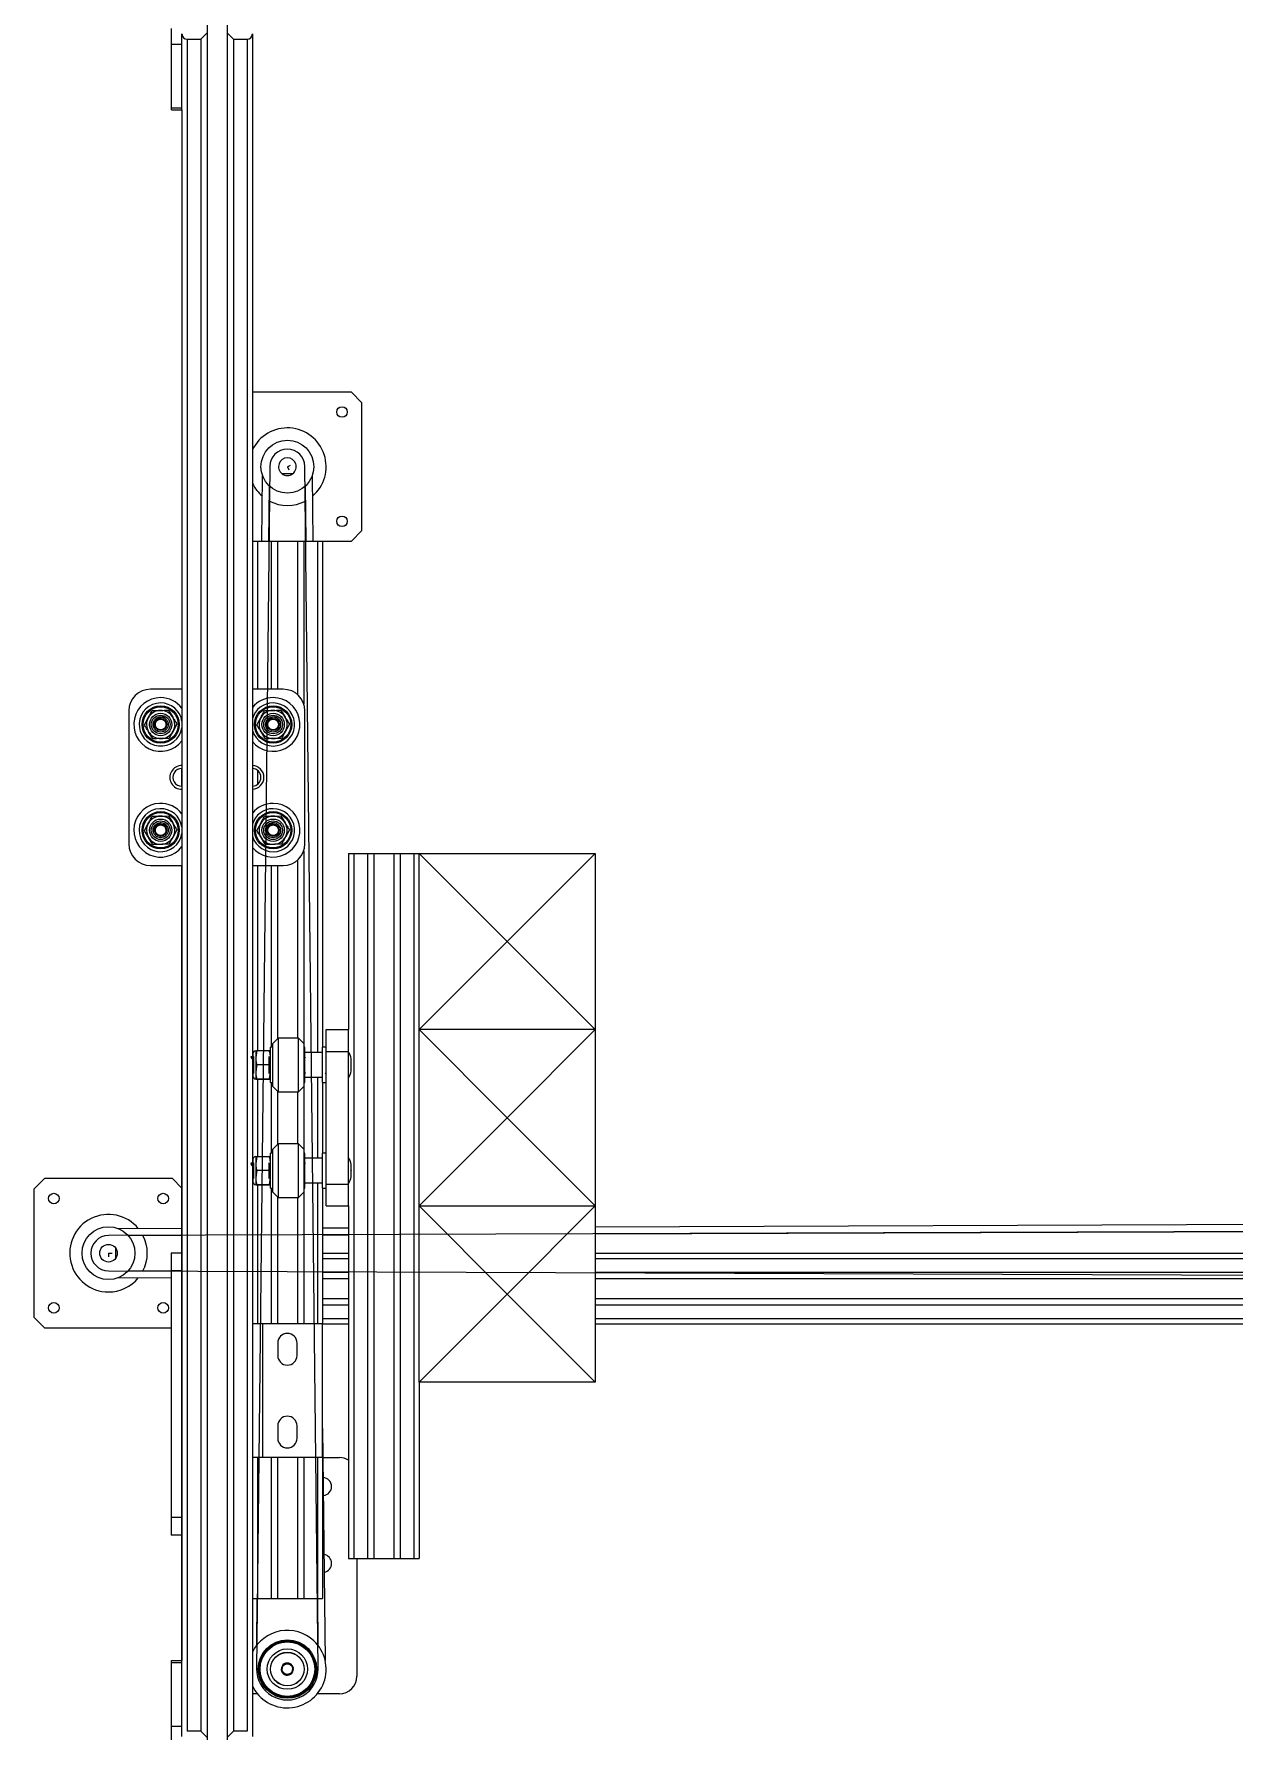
# Model space of a CAD drawing. Header units: millimetres. Extents: x 15 to 1184, y 5 to 836.
# Drawn here: x 256.32 to 290.37, y 444.12 to 492.27 of the extents above; entities that cross this region are included whole.
import ezdxf

# ---------------------------------------------------------------- set-up
doc = ezdxf.new("R2010")
doc.units = ezdxf.units.MM
doc.linetypes.add('CENTERX2', pattern=[20.32, 12.7, -2.54, 2.54, -2.54])

msp = doc.modelspace()

# ---------------------------------------------------------------- linework, layer by layer
at = {"color": 7, "linetype": 'Continuous', "lineweight": 25}
for p, q in [((261.234, 492.729), (261.234, 443.509)), ((261.802, 492.729), (261.802, 443.509)), ((260.218, 491.981), (260.218, 492.428)), ((260.518, 491.981), (260.518, 492.269)), ((260.668, 492.119), (261.054, 492.119)), ((261.054, 492.119), (261.234, 492.299)), ((261.054, 492.119), (261.054, 444.119)), ((261.802, 492.299), (261.982, 492.119)), ((261.982, 492.119), (262.368, 492.119)), ((261.982, 492.119), (261.982, 444.119)), ((262.518, 492.269), (262.518, 443.969)), ((260.218, 491.981), (260.518, 491.981)), ((260.218, 490.172), (260.218, 491.981)), ((260.518, 490.172), (260.518, 491.981)), ((260.218, 490.172), (260.518, 490.172)), ((260.218, 490.119), (260.218, 490.172)), ((260.518, 490.119), (260.518, 490.172)), ((260.218, 490.119), (260.518, 490.119)), ((260.518, 490.119), (260.518, 446.119)), ((265.325, 482.107), (262.518, 482.107)), ((265.625, 481.807), (265.325, 482.107)), ((265.625, 478.177), (265.625, 481.807)), ((262.786, 477.877), (262.807, 479.73)), ((263.66, 479.792), (263.36, 479.792)), ((264.213, 479.73), (264.233, 477.877)), ((262.986, 477.877), (263.004, 479.438)), ((264.016, 479.438), (264.033, 477.877)), ((265.325, 477.877), (265.625, 478.177)), ((262.518, 477.877), (262.66, 477.877)), ((262.66, 477.877), (263.046, 477.877)), ((263.046, 477.877), (263.046, 473.677)), ((263.046, 477.877), (263.226, 477.877)), ((263.226, 477.877), (263.226, 473.677)), ((263.226, 477.877), (263.794, 477.877)), ((263.794, 477.877), (263.794, 473.529)), ((263.794, 477.877), (263.974, 477.877)), ((263.974, 477.877), (263.974, 473.267)), ((263.974, 477.877), (264.36, 477.877)), ((264.36, 477.877), (264.51, 477.877)), ((264.51, 477.877), (264.51, 463.519)), ((264.51, 477.877), (265.325, 477.877)), ((260.518, 473.677), (259.627, 473.677)), ((263.393, 473.677), (262.518, 473.677)), ((259.01, 473.06), (259.01, 469.294)), ((259.453, 472.667), (259.564, 472.869)), ((260.137, 473.081), (260.257, 472.884)), ((262.643, 472.667), (262.754, 472.869)), ((263.327, 473.081), (263.447, 472.884)), ((264.01, 469.294), (264.01, 473.06)), ((259.692, 472.272), (259.572, 472.47)), ((259.744, 472.576), (259.724, 472.591)), ((260.376, 472.686), (260.265, 472.484)), ((262.882, 472.272), (262.762, 472.47)), ((262.952, 472.551), (262.929, 472.562)), ((263.566, 472.686), (263.455, 472.484)), ((260.51, 471.428), (260.51, 470.926)), ((260.137, 470.081), (260.257, 469.884)), ((263.327, 470.081), (263.447, 469.884)), ((259.453, 469.667), (259.564, 469.869)), ((259.692, 469.272), (259.572, 469.47)), ((259.723, 469.628), (259.705, 469.65)), ((260.376, 469.686), (260.265, 469.484)), ((262.643, 469.667), (262.754, 469.869)), ((262.882, 469.272), (262.762, 469.47)), ((262.929, 469.584), (262.908, 469.601)), ((263.566, 469.686), (263.455, 469.484)), ((263.974, 469.086), (263.974, 463.631)), ((265.245, 469.019), (265.245, 464.019)), ((265.245, 469.019), (265.395, 469.019)), ((265.395, 469.019), (265.395, 449.019)), ((265.395, 469.019), (265.781, 469.019)), ((265.781, 469.019), (265.781, 449.019)), ((265.781, 469.019), (265.961, 469.019)), ((265.961, 469.019), (265.961, 449.019)), ((265.961, 469.019), (266.529, 469.019)), ((266.529, 469.019), (266.529, 449.019)), ((266.529, 469.019), (266.709, 469.019)), ((266.709, 469.019), (266.709, 449.019)), ((266.709, 469.019), (267.095, 469.019)), ((267.095, 469.019), (267.095, 449.019)), ((267.095, 469.019), (267.245, 469.019)), ((267.245, 464.019), (267.245, 469.019)), ((269.745, 466.519), (267.245, 469.019)), ((267.245, 469.019), (272.245, 469.019)), ((272.245, 469.019), (269.745, 466.519)), ((272.245, 469.019), (272.245, 464.019)), ((259.627, 468.677), (260.518, 468.677)), ((260.51, 468.677), (260.51, 457.534)), ((262.518, 468.677), (263.393, 468.677)), ((263.046, 468.677), (263.046, 463.519)), ((263.226, 468.677), (263.226, 463.761)), ((263.794, 468.825), (263.794, 463.781)), ((269.745, 466.519), (267.245, 464.019)), ((272.245, 464.019), (269.745, 466.519)), ((263.246, 463.781), (263.095, 463.63)), ((263.824, 463.781), (263.246, 463.781)), ((263.246, 463.781), (263.246, 462.258)), ((263.975, 463.63), (263.824, 463.781)), ((263.824, 462.258), (263.824, 463.781)), ((264.61, 464.019), (265.245, 464.019)), ((264.61, 463.402), (264.61, 464.019)), ((265.245, 463.402), (265.245, 464.019)), ((272.245, 464.019), (267.245, 464.019)), ((267.245, 459.019), (267.245, 464.019)), ((269.745, 461.519), (267.245, 464.019)), ((272.245, 464.019), (269.745, 461.519)), ((272.245, 464.019), (272.245, 459.019)), ((262.53, 463.336), (262.53, 462.703)), ((262.642, 463.424), (262.613, 463.226)), ((262.613, 463.419), (262.613, 463.419)), ((262.613, 463.419), (262.613, 463.226)), ((262.613, 463.226), (262.613, 462.827)), ((262.642, 463.424), (263.001, 463.424)), ((263.001, 463.029), (263.03, 463.226)), ((263.095, 463.519), (263.03, 463.519)), ((263.03, 462.519), (263.03, 463.519)), ((263.03, 463.419), (263.03, 463.419)), ((263.095, 462.409), (263.095, 463.63)), ((263.975, 463.63), (263.975, 462.409)), ((264.01, 463.519), (263.975, 463.519)), ((264.01, 462.519), (264.01, 463.519)), ((264.51, 463.369), (264.01, 463.369)), ((264.61, 463.519), (264.51, 463.519)), ((264.51, 462.519), (264.51, 463.519)), ((264.511, 463.217), (264.51, 463.216)), ((264.61, 463.402), (265.245, 463.402)), ((264.61, 459.636), (264.61, 463.402)), ((265.245, 459.636), (265.245, 463.402)), ((262.642, 463.029), (262.613, 462.827)), ((262.613, 462.827), (262.613, 462.619)), ((262.642, 463.029), (263.001, 463.029)), ((263.001, 462.624), (263.03, 462.827)), ((265.319, 463.186), (265.319, 463.192)), ((265.319, 463.186), (265.319, 463.186)), ((265.319, 463.186), (265.319, 463.185)), ((265.319, 463.063), (265.319, 463.185)), ((265.319, 463.063), (265.319, 463.062)), ((265.319, 463.062), (265.319, 463.06)), ((265.319, 462.897), (265.319, 463.06)), ((265.319, 462.897), (265.319, 462.895)), ((265.319, 462.895), (265.319, 462.895)), ((265.319, 462.847), (265.319, 462.895)), ((262.613, 462.619), (262.613, 462.619)), ((262.642, 462.615), (262.64, 462.63)), ((262.642, 462.624), (263.001, 462.624)), ((262.642, 462.615), (263.001, 462.615)), ((263.03, 462.619), (263.03, 462.619)), ((263.03, 462.519), (263.095, 462.519)), ((263.046, 462.519), (263.046, 460.519)), ((263.095, 462.409), (263.246, 462.258)), ((263.226, 462.278), (263.226, 460.761)), ((263.246, 462.258), (263.824, 462.258)), ((263.794, 462.258), (263.794, 460.781)), ((263.824, 462.258), (263.975, 462.409)), ((263.974, 462.408), (263.974, 460.631)), ((263.975, 462.519), (264.01, 462.519)), ((264.01, 462.669), (264.51, 462.669)), ((264.51, 462.519), (264.61, 462.519)), ((264.51, 462.519), (264.51, 460.519)), ((269.745, 461.519), (267.245, 459.019)), ((272.245, 459.019), (269.745, 461.519)), ((262.53, 460.336), (262.53, 459.703)), ((262.642, 460.424), (262.613, 460.226)), ((262.613, 460.419), (262.613, 460.419)), ((262.613, 460.419), (262.613, 460.226)), ((262.642, 460.424), (263.001, 460.424)), ((263.095, 460.519), (263.03, 460.519)), ((263.03, 459.519), (263.03, 460.519)), ((263.03, 460.419), (263.03, 460.419)), ((263.246, 460.781), (263.095, 460.63)), ((263.095, 459.409), (263.095, 460.63)), ((263.824, 460.781), (263.246, 460.781)), ((263.246, 460.781), (263.246, 459.258)), ((263.975, 460.63), (263.824, 460.781)), ((263.824, 459.258), (263.824, 460.781)), ((263.975, 460.63), (263.975, 459.409)), ((264.01, 460.519), (263.975, 460.519)), ((264.01, 459.519), (264.01, 460.519)), ((264.51, 460.369), (264.01, 460.369)), ((264.61, 460.519), (264.51, 460.519)), ((264.51, 459.519), (264.51, 460.519)), ((262.613, 460.226), (262.613, 459.827)), ((262.642, 460.029), (262.613, 459.827)), ((262.642, 460.029), (263.001, 460.029)), ((263.001, 460.029), (263.03, 460.226)), ((264.508, 460.217), (264.507, 460.216)), ((265.319, 460.173), (265.319, 460.192)), ((265.319, 460.173), (265.319, 460.173)), ((265.319, 460.173), (265.319, 460.172)), ((265.319, 460.028), (265.319, 460.172)), ((265.319, 460.028), (265.319, 460.027)), ((265.319, 460.027), (265.319, 460.026)), ((265.319, 459.875), (265.319, 460.026)), ((265.319, 459.875), (265.319, 459.873)), ((265.319, 459.873), (265.319, 459.873)), ((265.319, 459.847), (265.319, 459.873)), ((256.62, 459.792), (256.32, 459.492)), ((256.32, 459.492), (256.32, 455.862)), ((260.25, 459.792), (256.62, 459.792)), ((260.51, 459.532), (260.25, 459.792)), ((262.613, 459.827), (262.613, 459.619)), ((262.613, 459.619), (262.613, 459.619)), ((262.642, 459.615), (262.64, 459.63)), ((262.642, 459.624), (263.001, 459.624)), ((262.642, 459.615), (263.001, 459.615)), ((263.001, 459.624), (263.03, 459.827)), ((263.03, 459.619), (263.03, 459.619)), ((263.03, 459.519), (263.095, 459.519)), ((263.046, 459.519), (263.046, 455.677)), ((263.095, 459.409), (263.246, 459.258)), ((263.824, 459.258), (263.975, 459.409)), ((263.974, 459.408), (263.974, 455.677)), ((263.975, 459.519), (264.01, 459.519)), ((264.01, 459.669), (264.51, 459.669)), ((264.51, 459.519), (264.61, 459.519)), ((264.51, 459.519), (264.51, 455.677)), ((264.61, 459.019), (264.61, 459.636)), ((264.61, 459.636), (265.245, 459.636)), ((265.245, 459.019), (265.245, 459.636)), ((263.226, 459.278), (263.226, 455.677)), ((263.246, 459.258), (263.824, 459.258)), ((263.794, 459.258), (263.794, 455.677)), ((264.61, 459.019), (265.245, 459.019)), ((265.245, 459.019), (265.245, 449.019)), ((267.245, 454.019), (267.245, 459.019)), ((269.745, 456.519), (267.245, 459.019)), ((267.245, 459.019), (272.245, 459.019)), ((272.245, 459.019), (269.745, 456.519)), ((272.245, 459.019), (272.245, 454.019)), ((264.51, 458.399), (265.245, 458.401)), ((272.245, 458.427), (319.387, 458.597)), ((272.245, 458.227), (319.387, 458.397)), ((258.701, 458.378), (260.51, 458.384)), ((258.992, 458.179), (260.51, 458.184)), ((264.51, 458.199), (265.245, 458.201)), ((258.635, 457.827), (258.635, 457.527)), ((260.51, 457.677), (260.21, 457.677)), ((260.21, 457.677), (260.21, 457.177)), ((260.51, 457.534), (260.51, 457.177)), ((264.51, 457.677), (265.245, 457.677)), ((272.245, 457.677), (320.184, 457.677)), ((260.21, 456.97), (258.701, 456.976)), ((260.21, 457.17), (258.992, 457.175)), ((260.51, 457.177), (260.21, 457.177)), ((260.21, 457.177), (260.21, 450.177)), ((260.51, 457.177), (260.51, 450.177)), ((264.51, 457.141), (265.245, 457.141)), ((264.51, 456.961), (265.245, 456.961)), ((272.245, 457.141), (319.626, 457.141)), ((272.245, 456.961), (319.446, 456.961)), ((269.745, 456.519), (267.245, 454.019)), ((272.245, 454.019), (269.745, 456.519)), ((264.51, 456.393), (265.245, 456.393)), ((264.51, 456.213), (265.245, 456.213)), ((272.245, 456.393), (319.463, 456.393)), ((272.245, 456.213), (319.643, 456.213)), ((256.32, 455.862), (256.62, 455.562)), ((256.62, 455.562), (260.21, 455.562)), ((262.81, 455.677), (262.518, 455.677)), ((262.81, 451.877), (262.81, 455.677)), ((264.51, 455.677), (262.81, 455.677)), ((264.51, 451.877), (264.51, 455.677)), ((264.51, 455.677), (265.245, 455.677)), ((272.245, 455.677), (320.209, 455.677)), ((263.235, 455.127), (263.235, 454.777)), ((263.785, 454.777), (263.785, 455.127)), ((272.245, 454.019), (267.245, 454.019)), ((267.245, 454.019), (267.245, 449.019)), ((263.235, 452.777), (263.235, 452.427)), ((263.785, 452.427), (263.785, 452.777)), ((264.51, 452.705), (264.582, 446.122)), ((262.81, 451.877), (262.518, 451.877)), ((264.51, 451.877), (262.81, 451.877)), ((263.046, 451.877), (263.046, 447.877)), ((263.226, 451.877), (263.226, 447.877)), ((263.794, 451.877), (263.794, 447.877)), ((263.974, 451.877), (263.974, 447.877)), ((264.51, 451.877), (264.51, 447.877)), ((264.519, 451.877), (264.985, 451.877)), ((260.51, 450.177), (260.21, 450.177)), ((260.21, 450.177), (260.21, 449.677)), ((260.51, 450.177), (260.51, 449.82)), ((260.51, 449.82), (260.51, 446.119)), ((260.51, 449.677), (260.21, 449.677)), ((265.245, 449.019), (265.395, 449.019)), ((265.395, 449.019), (265.781, 449.019)), ((265.485, 449.019), (265.485, 445.677)), ((265.781, 449.019), (265.961, 449.019)), ((265.961, 449.019), (266.529, 449.019)), ((266.529, 449.019), (266.709, 449.019)), ((266.709, 449.019), (267.095, 449.019)), ((267.095, 449.019), (267.245, 449.019)), ((262.518, 447.877), (262.66, 447.877)), ((262.642, 446.553), (262.657, 447.877)), ((262.66, 447.877), (263.046, 447.877)), ((263.046, 447.877), (263.226, 447.877)), ((263.226, 447.877), (263.794, 447.877)), ((263.794, 447.877), (263.974, 447.877)), ((263.974, 447.877), (264.36, 447.877)), ((264.36, 447.877), (264.51, 447.877)), ((264.363, 447.877), (264.377, 446.553)), ((260.218, 446.119), (260.518, 446.119)), ((260.218, 446.066), (260.218, 446.119)), ((260.218, 446.066), (260.518, 446.066)), ((260.218, 444.257), (260.218, 446.066)), ((260.518, 446.066), (260.518, 446.119)), ((260.518, 444.257), (260.518, 446.066)), ((263.383, 445.995), (263.383, 445.993)), ((263.384, 445.995), (263.383, 445.995)), ((263.549, 446.045), (263.547, 446.045)), ((263.55, 446.044), (263.549, 446.045)), ((263.675, 445.927), (263.674, 445.928)), ((263.675, 445.926), (263.675, 445.927)), ((263.344, 445.828), (263.344, 445.826)), ((263.344, 445.826), (263.345, 445.825)), ((263.469, 445.709), (263.471, 445.708)), ((263.471, 445.708), (263.472, 445.708)), ((263.635, 445.758), (263.636, 445.758)), ((263.636, 445.758), (263.637, 445.76)), ((262.661, 445.177), (262.518, 445.177)), ((264.985, 445.177), (264.358, 445.177)), ((260.218, 444.257), (260.518, 444.257)), ((260.218, 443.81), (260.218, 444.257)), ((260.518, 443.969), (260.518, 444.257)), ((261.054, 444.119), (260.668, 444.119)), ((261.234, 443.939), (261.054, 444.119)), ((261.982, 444.119), (261.802, 443.939)), ((262.368, 444.119), (261.982, 444.119))]:
    msp.add_line(p, q, dxfattribs=at)
at = {"color": 8, "linetype": 'Continuous', "lineweight": 25}
for p, q in [((260.668, 492.119), (260.668, 444.119)), ((262.368, 492.119), (262.368, 444.119)), ((262.66, 477.877), (262.66, 473.677)), ((264.36, 477.877), (264.36, 463.369)), ((262.66, 471.378), (262.66, 470.975)), ((262.66, 468.677), (262.66, 463.424)), ((262.66, 462.615), (262.66, 460.424)), ((264.36, 462.669), (264.36, 460.369)), ((262.66, 459.615), (262.66, 455.677)), ((264.36, 459.669), (264.36, 455.677)), ((264.51, 457.527), (265.245, 457.527)), ((272.245, 457.527), (320.26, 457.527)), ((264.51, 455.827), (265.245, 455.827)), ((272.245, 455.827), (320.199, 455.827)), ((262.66, 451.877), (262.66, 447.877)), ((264.36, 451.877), (264.36, 447.877))]:
    msp.add_line(p, q, dxfattribs=at)
at = {"color": 7, "linetype": 'Continuous'}
for p, q in [((263.01, 479.997), (262.635, 445.886)), ((263.01, 479.997), (262.635, 445.886)), ((264.385, 445.886), (264.01, 479.997)), ((264.385, 445.886), (264.01, 479.997)), ((259.815, 472.818), (259.987, 472.834)), ((259.987, 472.834), (260.087, 472.692)), ((262.984, 472.801), (263.152, 472.843)), ((263.152, 472.843), (263.273, 472.719)), ((259.742, 472.661), (259.815, 472.818)), ((259.842, 472.519), (259.742, 472.661)), ((260.015, 472.535), (259.842, 472.519)), ((260.087, 472.692), (260.015, 472.535)), ((262.937, 472.634), (262.984, 472.801)), ((263.058, 472.51), (262.937, 472.634)), ((263.225, 472.553), (263.058, 472.51)), ((263.273, 472.719), (263.225, 472.553)), ((259.745, 469.71), (259.858, 469.84)), ((259.801, 469.546), (259.745, 469.71)), ((259.971, 469.513), (259.801, 469.546)), ((259.858, 469.84), (260.028, 469.807)), ((260.085, 469.644), (259.971, 469.513)), ((260.028, 469.807), (260.085, 469.644)), ((262.932, 469.669), (263.011, 469.823)), ((263.025, 469.523), (262.932, 469.669)), ((263.011, 469.823), (263.184, 469.83)), ((263.198, 469.531), (263.025, 469.523)), ((263.184, 469.83), (263.278, 469.684)), ((263.278, 469.684), (263.198, 469.531)), ((262.475, 463.26), (262.505, 463.21)), ((262.475, 463.26), (262.545, 463.26)), ((262.475, 463.246), (262.505, 463.199)), ((262.475, 463.246), (262.545, 463.246)), ((262.505, 463.21), (262.515, 463.21)), ((262.515, 463.21), (262.545, 463.26)), ((262.515, 463.199), (262.545, 463.246)), ((262.505, 463.199), (262.515, 463.199)), ((262.475, 460.241), (262.505, 460.195)), ((262.475, 460.241), (262.545, 460.241)), ((262.475, 460.208), (262.505, 460.169)), ((262.475, 460.208), (262.545, 460.208)), ((262.505, 460.195), (262.515, 460.195)), ((262.505, 460.169), (262.515, 460.169)), ((262.515, 460.195), (262.545, 460.241)), ((262.515, 460.169), (262.545, 460.208)), ((362.306, 458.552), (258.433, 458.177)), ((362.306, 458.552), (258.433, 458.177)), ((258.433, 457.177), (362.306, 456.802)), ((258.433, 457.177), (362.306, 456.802)), ((263.383, 445.995), (263.344, 445.826)), ((263.549, 446.045), (263.383, 445.995)), ((263.675, 445.927), (263.549, 446.045)), ((263.636, 445.758), (263.675, 445.927)), ((263.344, 445.826), (263.471, 445.708)), ((263.471, 445.708), (263.636, 445.758))]:
    msp.add_line(p, q, dxfattribs=at)
at = {"color": 7, "linetype": 'CENTERX2'}
for p, q in [((263.51, 479.992), (263.602, 480.031)), ((263.51, 479.992), (263.602, 480.031)), ((263.51, 479.992), (263.549, 479.9)), ((263.51, 479.992), (263.549, 479.9)), ((262.49, 463.235), (262.53, 463.235)), ((262.49, 463.223), (262.53, 463.223)), ((262.51, 463.26), (262.51, 463.21)), ((262.51, 463.246), (262.51, 463.199)), ((262.545, 463.26), (262.545, 462.779)), ((262.545, 463.246), (262.545, 462.792)), ((262.985, 463.26), (262.985, 462.779)), ((262.985, 463.246), (262.985, 462.792)), ((262.49, 460.218), (262.53, 460.218)), ((262.49, 460.188), (262.53, 460.188)), ((262.51, 460.241), (262.51, 460.195)), ((262.51, 460.208), (262.51, 460.169)), ((262.545, 460.241), (262.545, 459.797)), ((262.545, 460.208), (262.545, 459.831)), ((262.985, 460.241), (262.985, 459.797)), ((262.985, 460.208), (262.985, 459.831)), ((258.435, 457.677), (258.535, 457.677)), ((258.435, 457.677), (258.435, 457.577)), ((258.435, 457.677), (258.535, 457.677)), ((258.435, 457.677), (258.435, 457.577))]:
    msp.add_line(p, q, dxfattribs=at)
at = {"color": 7, "linetype": 'Continuous', "lineweight": 25}
for centre, radius in [((265.06, 481.542), 0.15), ((263.51, 479.992), 0.75), ((265.06, 478.442), 0.15), ((259.915, 472.677), 0.529), ((259.915, 472.677), 0.5), ((259.915, 472.677), 0.317), ((259.915, 472.677), 0.265), ((259.915, 472.677), 0.213), ((259.915, 472.677), 0.173), ((263.105, 472.677), 0.529), ((263.105, 472.677), 0.5), ((263.105, 472.677), 0.317), ((263.105, 472.677), 0.265), ((263.105, 472.677), 0.213), ((263.105, 472.677), 0.173), ((259.915, 469.677), 0.529), ((259.915, 469.677), 0.5), ((259.915, 469.677), 0.317), ((263.105, 469.677), 0.529), ((263.105, 469.677), 0.5), ((263.105, 469.677), 0.317), ((259.915, 469.677), 0.265), ((259.915, 469.677), 0.213), ((259.915, 469.677), 0.173), ((263.105, 469.677), 0.265), ((263.105, 469.677), 0.213), ((263.105, 469.677), 0.173), ((256.885, 459.227), 0.15), ((259.985, 459.227), 0.15), ((258.435, 457.677), 0.75), ((258.435, 457.677), 0.25), ((256.885, 456.127), 0.15), ((259.985, 456.127), 0.15), ((263.51, 445.877), 0.829), ((263.51, 445.877), 0.8), ((263.51, 445.877), 0.799), ((263.51, 445.877), 0.775), ((263.51, 445.877), 0.573), ((263.51, 445.877), 0.477), ((263.51, 445.877), 0.475)]:
    msp.add_circle(centre, radius, dxfattribs=at)
at = {"color": 7, "linetype": 'CENTERX2'}
for centre in [(259.915, 472.677), (263.105, 472.677), (259.915, 469.677), (263.105, 469.677), (263.51, 445.877)]:
    msp.add_circle(centre, 0.15, dxfattribs=at)
at = {"color": 7, "linetype": 'Continuous', "lineweight": 25}
for centre, radius, start, end in [((260.668, 492.269), 0.15, 180, 270), ((262.368, 492.269), 0.15, 270, 0), ((263.51, 479.992), 1.1, 310.151, 154.3379), ((263.51, 479.992), 0.25, 306.8699, 233.1301), ((263.51, 479.992), 0.25, 233.1301, 306.8699), ((263.51, 479.992), 1.1, 205.6621, 229.849), ((263.51, 479.992), 1.1, 242.3345, 297.6655), ((259.627, 473.06), 0.617, 90, 180), ((259.915, 472.677), 0.762, 90, 322.4211), ((259.915, 472.677), 0.762, 37.5789, 90), ((263.105, 472.677), 0.762, 219.629, 90), ((263.105, 472.677), 0.762, 90, 140.371), ((263.393, 473.06), 0.617, 0, 90), ((259.915, 472.677), 0.611, 90, 351.3152), ((259.915, 472.677), 0.4, 151.1869, 211.1869), ((259.915, 472.677), 0.4, 91.1869, 151.1869), ((259.915, 472.677), 0.4, 31.1869, 91.1869), ((259.915, 472.677), 0.611, 8.6848, 90), ((259.915, 472.677), 0.4, 331.1869, 31.1869), ((263.105, 472.677), 0.611, 90, 163.8812), ((263.105, 472.677), 0.611, 196.1188, 90), ((263.105, 472.677), 0.4, 151.1869, 211.1869), ((263.105, 472.677), 0.4, 91.1869, 151.1869), ((263.105, 472.677), 0.4, 31.1869, 91.1869), ((263.105, 472.677), 0.4, 331.1869, 31.1869), ((259.915, 472.677), 0.4, 211.1869, 271.1869), ((259.915, 472.677), 0.198, 164.7765, 210.4026), ((259.915, 472.677), 0.4, 271.1869, 331.1869), ((263.105, 472.677), 0.4, 211.1869, 271.1869), ((263.105, 472.677), 0.198, 173.7898, 219.4159), ((263.105, 472.677), 0.4, 271.1869, 331.1869), ((260.51, 471.177), 0.335, 88.5461, 271.4539), ((260.51, 471.177), 0.251, 88.0593, 271.9407), ((262.51, 471.177), 0.335, 0, 88.5461), ((262.51, 471.177), 0.251, 0, 88.0593), ((262.51, 471.177), 0.335, 271.4539, 0), ((262.51, 471.177), 0.251, 271.9407, 0), ((259.915, 469.677), 0.762, 92.3624, 322.4211), ((259.915, 469.677), 0.762, 37.5789, 92.3624), ((263.105, 469.677), 0.762, 219.629, 90), ((263.105, 469.677), 0.762, 90, 140.371), ((259.915, 469.677), 0.611, 92.3624, 351.3152), ((259.915, 469.677), 0.4, 91.1869, 151.1869), ((259.915, 469.677), 0.611, 8.6848, 92.3624), ((259.915, 469.677), 0.4, 31.1869, 91.1869), ((263.105, 469.677), 0.611, 90, 163.8812), ((263.105, 469.677), 0.611, 196.1188, 90), ((263.105, 469.677), 0.4, 91.1869, 151.1869), ((263.105, 469.677), 0.4, 31.1869, 91.1869), ((259.915, 469.677), 0.4, 151.1869, 211.1869), ((259.915, 469.677), 0.4, 211.1869, 271.1869), ((259.915, 469.677), 0.198, 148.5423, 194.1683), ((259.915, 469.677), 0.4, 271.1869, 331.1869), ((259.915, 469.677), 0.4, 331.1869, 31.1869), ((263.105, 469.677), 0.4, 151.1869, 211.1869), ((263.105, 469.677), 0.4, 211.1869, 271.1869), ((263.105, 469.677), 0.198, 162.1242, 207.7503), ((263.105, 469.677), 0.4, 271.1869, 331.1869), ((263.105, 469.677), 0.4, 331.1869, 31.1869), ((259.627, 469.294), 0.617, 180, 270), ((263.393, 469.294), 0.617, 270, 0), ((262.613, 463.336), 0.0833, 90, 180), ((264.972, 463.169), 0.347, 3.7115, 38.3717), ((264.972, 462.869), 0.347, 321.6283, 356.2885), ((262.613, 462.703), 0.0833, 180, 270), ((262.613, 460.336), 0.0833, 90, 180), ((264.972, 460.169), 0.347, 3.7115, 38.3717), ((264.972, 459.869), 0.347, 321.6283, 356.2885), ((262.613, 459.703), 0.0833, 180, 270), ((258.435, 457.677), 1.1, 39.728, 270), ((258.435, 457.677), 1.1, 332.7575, 27.2425), ((258.435, 457.677), 1.1, 270, 320.272), ((263.51, 455.127), 0.275, 0, 180), ((263.51, 454.777), 0.275, 180, 0), ((263.51, 452.777), 0.275, 0, 180), ((263.51, 452.427), 0.275, 180, 0), ((264.985, 451.377), 0.5, 58.6677, 90), ((264.51, 451.056), 0.255, 274.7072, 86.5524), ((264.51, 448.878), 0.255, 280.1265, 81.1331), ((263.51, 445.877), 1.1, 46.9647, 154.3379), ((263.51, 445.877), 1.1, 205.6621, 46.9647), ((263.51, 445.877), 0.172, 137.3864, 196.543), ((263.51, 445.877), 0.172, 77.3864, 136.543), ((263.51, 445.877), 0.172, 17.3864, 76.543), ((263.51, 445.877), 0.172, 317.3864, 16.543), ((263.51, 445.877), 0.172, 197.3864, 256.543), ((263.51, 445.877), 0.172, 257.3864, 316.543), ((264.985, 445.677), 0.5, 270, 0)]:
    msp.add_arc(centre, radius, start, end, dxfattribs=at)
at = {"color": 7, "linetype": 'Continuous'}
for centre, radius, start, end in [((263.51, 479.992), 0.5, 0.6298, 179.3702), ((263.51, 479.992), 0.5, 0.6298, 179.3702), ((258.435, 457.677), 0.5, 90.2068, 269.7932), ((258.435, 457.677), 0.5, 90.2068, 269.7932), ((263.51, 445.877), 0.875, 179.3702, 0.6298), ((263.51, 445.877), 0.875, 179.3702, 0.6298)]:
    msp.add_arc(centre, radius, start, end, dxfattribs=at)
at = {"color": 7, "linetype": 'Continuous', "lineweight": 25}
for points, knots in [([(259.564, 472.869), (259.581, 472.901), (259.619, 472.969), (259.656, 473.036), (259.675, 473.072)], [0, 0, 0, 0, 0.461736, 1, 1, 1, 1]), ([(259.675, 473.072), (259.695, 473.072), (259.771, 473.074), (259.848, 473.075), (259.906, 473.077)], [0, 0, 0, 0, 0.254997, 1, 1, 1, 1]), ([(259.744, 472.576), (259.738, 472.587), (259.721, 472.62), (259.712, 472.685), (259.73, 472.762), (259.777, 472.826), (259.844, 472.866), (259.901, 472.881), (259.93, 472.873), (259.934, 472.872)], [0, 0, 0, 0, 0.083317, 0.257941, 0.438205, 0.618467, 0.79309, 0.974931, 1, 1, 1, 1]), ([(260.03, 472.858), (260.025, 472.861), (260.001, 472.879), (259.945, 472.89), (259.873, 472.886), (259.807, 472.857), (259.755, 472.808), (259.731, 472.761), (259.725, 472.734), (259.724, 472.729)], [0, 0, 0, 0, 0.043759, 0.235284, 0.419105, 0.601372, 0.783821, 0.959114, 1, 1, 1, 1]), ([(259.906, 473.077), (259.953, 473.078), (260.031, 473.079), (260.107, 473.081), (260.137, 473.081)], [0, 0, 0, 0, 0.59833, 1, 1, 1, 1]), ([(260.257, 472.884), (260.275, 472.853), (260.316, 472.786), (260.355, 472.721), (260.376, 472.686)], [0, 0, 0, 0, 0.461742, 1, 1, 1, 1]), ([(262.754, 472.869), (262.771, 472.901), (262.809, 472.969), (262.846, 473.036), (262.865, 473.072)], [0, 0, 0, 0, 0.461748, 1, 1, 1, 1]), ([(262.865, 473.072), (262.885, 473.072), (262.961, 473.074), (263.038, 473.075), (263.096, 473.077)], [0, 0, 0, 0, 0.254997, 1, 1, 1, 1]), ([(262.952, 472.551), (262.945, 472.561), (262.922, 472.591), (262.903, 472.653), (262.909, 472.732), (262.945, 472.803), (263.005, 472.852), (263.059, 472.876), (263.088, 472.873), (263.091, 472.873)], [0, 0, 0, 0, 0.083678, 0.259056, 0.440104, 0.621139, 0.796521, 0.979152, 1, 1, 1, 1]), ([(263.216, 472.86), (263.203, 472.868), (263.168, 472.888), (263.102, 472.893), (263.031, 472.877), (262.97, 472.837), (262.927, 472.781), (262.91, 472.731), (262.908, 472.703), (262.908, 472.698)], [0, 0, 0, 0, 0.111247, 0.289262, 0.460093, 0.629495, 0.799064, 0.961991, 1, 1, 1, 1]), ([(263.096, 473.077), (263.143, 473.078), (263.221, 473.079), (263.297, 473.081), (263.327, 473.081)], [0, 0, 0, 0, 0.59833, 1, 1, 1, 1]), ([(263.447, 472.884), (263.465, 472.853), (263.506, 472.786), (263.545, 472.721), (263.566, 472.686)], [0, 0, 0, 0, 0.461742, 1, 1, 1, 1]), ([(259.572, 472.47), (259.554, 472.5), (259.514, 472.567), (259.474, 472.632), (259.453, 472.667)], [0, 0, 0, 0, 0.461749, 1, 1, 1, 1]), ([(260.265, 472.484), (260.248, 472.452), (260.21, 472.384), (260.174, 472.317), (260.154, 472.282)], [0, 0, 0, 0, 0.461754, 1, 1, 1, 1]), ([(262.762, 472.47), (262.744, 472.5), (262.704, 472.567), (262.664, 472.632), (262.643, 472.667)], [0, 0, 0, 0, 0.461749, 1, 1, 1, 1]), ([(263.455, 472.484), (263.438, 472.452), (263.4, 472.384), (263.364, 472.317), (263.344, 472.282)], [0, 0, 0, 0, 0.461754, 1, 1, 1, 1]), ([(259.923, 472.277), (259.865, 472.276), (259.787, 472.274), (259.711, 472.272), (259.692, 472.272)], [0, 0, 0, 0, 0.745003, 1, 1, 1, 1]), ([(260.154, 472.282), (260.123, 472.281), (260.047, 472.279), (259.969, 472.278), (259.923, 472.277)], [0, 0, 0, 0, 0.40167, 1, 1, 1, 1]), ([(263.113, 472.277), (263.055, 472.276), (262.977, 472.274), (262.901, 472.272), (262.882, 472.272)], [0, 0, 0, 0, 0.745003, 1, 1, 1, 1]), ([(263.344, 472.282), (263.313, 472.281), (263.237, 472.279), (263.159, 472.278), (263.113, 472.277)], [0, 0, 0, 0, 0.40167, 1, 1, 1, 1]), ([(259.564, 469.869), (259.581, 469.901), (259.619, 469.969), (259.656, 470.036), (259.675, 470.072)], [0, 0, 0, 0, 0.461748, 1, 1, 1, 1]), ([(259.675, 470.072), (259.695, 470.072), (259.771, 470.074), (259.848, 470.075), (259.906, 470.077)], [0, 0, 0, 0, 0.254997, 1, 1, 1, 1]), ([(259.906, 470.077), (259.953, 470.078), (260.031, 470.079), (260.107, 470.081), (260.137, 470.081)], [0, 0, 0, 0, 0.59833, 1, 1, 1, 1]), ([(262.754, 469.869), (262.771, 469.901), (262.809, 469.969), (262.846, 470.036), (262.865, 470.072)], [0, 0, 0, 0, 0.46176, 1, 1, 1, 1]), ([(262.865, 470.072), (262.885, 470.072), (262.961, 470.074), (263.038, 470.075), (263.096, 470.077)], [0, 0, 0, 0, 0.254997, 1, 1, 1, 1]), ([(263.096, 470.077), (263.143, 470.078), (263.221, 470.079), (263.297, 470.081), (263.327, 470.081)], [0, 0, 0, 0, 0.59833, 1, 1, 1, 1]), ([(259.572, 469.47), (259.554, 469.5), (259.514, 469.567), (259.474, 469.632), (259.453, 469.667)], [0, 0, 0, 0, 0.461749, 1, 1, 1, 1]), ([(259.723, 469.628), (259.72, 469.64), (259.713, 469.677), (259.722, 469.741), (259.761, 469.811), (259.824, 469.857), (259.88, 469.878), (259.911, 469.873), (259.916, 469.872)], [0, 0, 0, 0, 0.100363, 0.310757, 0.527918, 0.745074, 0.955456, 1, 1, 1, 1]), ([(260.089, 469.802), (260.081, 469.812), (260.059, 469.843), (260.004, 469.874), (259.933, 469.889), (259.861, 469.88), (259.798, 469.847), (259.762, 469.809), (259.748, 469.785), (259.746, 469.78)], [0, 0, 0, 0, 0.09169, 0.273615, 0.448211, 0.621341, 0.794658, 0.961163, 1, 1, 1, 1]), ([(260.265, 469.484), (260.248, 469.452), (260.21, 469.384), (260.174, 469.317), (260.154, 469.282)], [0, 0, 0, 0, 0.461742, 1, 1, 1, 1]), ([(260.257, 469.884), (260.275, 469.853), (260.316, 469.786), (260.355, 469.721), (260.376, 469.686)], [0, 0, 0, 0, 0.461742, 1, 1, 1, 1]), ([(262.762, 469.47), (262.744, 469.5), (262.704, 469.567), (262.664, 469.632), (262.643, 469.667)], [0, 0, 0, 0, 0.461749, 1, 1, 1, 1]), ([(262.929, 469.584), (262.924, 469.595), (262.909, 469.629), (262.902, 469.694), (262.924, 469.77), (262.974, 469.831), (263.037, 469.869), (263.081, 469.871), (263.101, 469.871)], [0, 0, 0, 0, 0.090127, 0.279015, 0.473991, 0.668985, 0.857868, 1, 1, 1, 1]), ([(263.214, 469.863), (263.191, 469.872), (263.146, 469.891), (263.072, 469.887), (263.005, 469.861), (262.951, 469.815), (262.925, 469.769), (262.918, 469.743), (262.916, 469.737)], [0, 0, 0, 0, 0.197794, 0.390615, 0.581823, 0.773209, 0.957099, 1, 1, 1, 1]), ([(263.455, 469.484), (263.438, 469.452), (263.4, 469.384), (263.364, 469.317), (263.344, 469.282)], [0, 0, 0, 0, 0.461742, 1, 1, 1, 1]), ([(263.447, 469.884), (263.465, 469.853), (263.506, 469.786), (263.545, 469.721), (263.566, 469.686)], [0, 0, 0, 0, 0.461742, 1, 1, 1, 1]), ([(259.923, 469.277), (259.865, 469.276), (259.787, 469.274), (259.711, 469.272), (259.692, 469.272)], [0, 0, 0, 0, 0.745003, 1, 1, 1, 1]), ([(260.154, 469.282), (260.123, 469.281), (260.047, 469.279), (259.969, 469.278), (259.923, 469.277)], [0, 0, 0, 0, 0.40167, 1, 1, 1, 1]), ([(263.113, 469.277), (263.055, 469.276), (262.977, 469.274), (262.901, 469.272), (262.882, 469.272)], [0, 0, 0, 0, 0.745003, 1, 1, 1, 1]), ([(263.344, 469.282), (263.313, 469.281), (263.237, 469.279), (263.159, 469.278), (263.113, 469.277)], [0, 0, 0, 0, 0.40167, 1, 1, 1, 1]), ([(262.613, 463.419), (262.615, 463.42), (262.619, 463.422), (262.635, 463.423), (262.642, 463.424)], [0, 0, 0, 0, 0.598325, 1, 1, 1, 1]), ([(262.613, 463.226), (262.614, 463.196), (262.617, 463.129), (262.633, 463.064), (262.642, 463.029)], [0, 0, 0, 0, 0.461748, 1, 1, 1, 1]), ([(263.03, 463.226), (263.028, 463.257), (263.026, 463.324), (263.009, 463.389), (263.001, 463.424)], [0, 0, 0, 0, 0.461745, 1, 1, 1, 1]), ([(263.001, 463.424), (263.007, 463.423), (263.024, 463.422), (263.028, 463.42), (263.03, 463.419)], [0, 0, 0, 0, 0.401679, 1, 1, 1, 1]), ([(264.023, 463.216), (264.018, 463.225), (264.008, 463.242), (263.998, 463.259), (263.992, 463.268)], [0, 0, 0, 0, 0.499899, 1, 1, 1, 1]), ([(264.61, 463.25), (264.608, 463.248), (264.602, 463.237), (264.595, 463.226), (264.591, 463.217)], [0, 0, 0, 0, 0.236049, 1, 1, 1, 1]), ([(262.613, 462.827), (262.614, 462.795), (262.617, 462.727), (262.633, 462.66), (262.642, 462.624)], [0, 0, 0, 0, 0.461745, 1, 1, 1, 1]), ([(263.03, 462.827), (263.028, 462.858), (263.026, 462.926), (263.009, 462.993), (263.001, 463.029)], [0, 0, 0, 0, 0.461754, 1, 1, 1, 1]), ([(263.993, 462.824), (263.998, 462.816), (264.009, 462.799), (264.019, 462.782), (264.024, 462.774)], [0, 0, 0, 0, 0.499964, 1, 1, 1, 1]), ([(264.59, 462.77), (264.595, 462.778), (264.602, 462.789), (264.608, 462.8), (264.61, 462.803)], [0, 0, 0, 0, 0.785096, 1, 1, 1, 1]), ([(262.642, 462.624), (262.635, 462.624), (262.619, 462.622), (262.615, 462.62), (262.613, 462.619)], [0, 0, 0, 0, 0.401669, 1, 1, 1, 1]), ([(262.613, 462.619), (262.616, 462.618), (262.62, 462.617), (262.637, 462.615), (262.642, 462.615)], [0, 0, 0, 0, 0.745016, 1, 1, 1, 1]), ([(263.03, 462.619), (263.028, 462.62), (263.024, 462.622), (263.007, 462.624), (263.001, 462.624)], [0, 0, 0, 0, 0.598328, 1, 1, 1, 1]), ([(263.001, 462.615), (263.005, 462.615), (263.022, 462.617), (263.026, 462.618), (263.03, 462.619)], [0, 0, 0, 0, 0.254984, 1, 1, 1, 1]), ([(262.613, 460.419), (262.615, 460.42), (262.619, 460.422), (262.635, 460.423), (262.642, 460.424)], [0, 0, 0, 0, 0.598325, 1, 1, 1, 1]), ([(263.03, 460.226), (263.028, 460.257), (263.026, 460.324), (263.009, 460.389), (263.001, 460.424)], [0, 0, 0, 0, 0.461745, 1, 1, 1, 1]), ([(263.001, 460.424), (263.007, 460.423), (263.024, 460.422), (263.028, 460.42), (263.03, 460.419)], [0, 0, 0, 0, 0.401678, 1, 1, 1, 1]), ([(262.613, 460.226), (262.614, 460.196), (262.617, 460.129), (262.633, 460.064), (262.642, 460.029)], [0, 0, 0, 0, 0.461748, 1, 1, 1, 1]), ([(263.03, 459.827), (263.028, 459.858), (263.026, 459.926), (263.009, 459.993), (263.001, 460.029)], [0, 0, 0, 0, 0.461742, 1, 1, 1, 1]), ([(264.02, 460.216), (264.015, 460.224), (264.005, 460.242), (263.995, 460.259), (263.99, 460.268)], [0, 0, 0, 0, 0.499728, 1, 1, 1, 1]), ([(262.613, 459.827), (262.614, 459.795), (262.617, 459.727), (262.633, 459.66), (262.642, 459.624)], [0, 0, 0, 0, 0.461757, 1, 1, 1, 1]), ([(262.642, 459.624), (262.635, 459.624), (262.619, 459.622), (262.615, 459.62), (262.613, 459.619)], [0, 0, 0, 0, 0.401668, 1, 1, 1, 1]), ([(262.613, 459.619), (262.616, 459.618), (262.62, 459.617), (262.637, 459.615), (262.642, 459.615)], [0, 0, 0, 0, 0.745016, 1, 1, 1, 1]), ([(263.03, 459.619), (263.028, 459.62), (263.024, 459.622), (263.007, 459.624), (263.001, 459.624)], [0, 0, 0, 0, 0.598328, 1, 1, 1, 1]), ([(263.001, 459.615), (263.005, 459.615), (263.022, 459.617), (263.026, 459.618), (263.03, 459.619)], [0, 0, 0, 0, 0.254984, 1, 1, 1, 1]), ([(263.344, 445.828), (263.35, 445.851), (263.359, 445.892), (263.373, 445.951), (263.38, 445.981), (263.383, 445.993)], [0, 0, 0, 0, 0.438041, 0.756037, 1, 1, 1, 1]), ([(263.384, 445.995), (263.408, 446.002), (263.448, 446.015), (263.506, 446.032), (263.535, 446.041), (263.547, 446.045)], [0, 0, 0, 0, 0.438049, 0.756024, 1, 1, 1, 1]), ([(263.55, 446.044), (263.556, 446.039), (263.575, 446.021), (263.611, 445.988), (263.648, 445.953), (263.667, 445.935), (263.674, 445.928)], [0, 0, 0, 0, 0.1496753, 0.4935913, 0.8249375, 1, 1, 1, 1]), ([(263.675, 445.926), (263.669, 445.902), (263.66, 445.861), (263.646, 445.802), (263.64, 445.773), (263.637, 445.76)], [0, 0, 0, 0, 0.4380727, 0.7560368, 1, 1, 1, 1]), ([(263.469, 445.709), (263.463, 445.715), (263.443, 445.734), (263.406, 445.768), (263.37, 445.802), (263.351, 445.82), (263.345, 445.825)], [0, 0, 0, 0, 0.1750625, 0.5064087, 0.8503247, 1, 1, 1, 1]), ([(263.635, 445.758), (263.612, 445.751), (263.571, 445.739), (263.513, 445.721), (263.485, 445.712), (263.472, 445.708)], [0, 0, 0, 0, 0.438044, 0.756022, 1, 1, 1, 1])]:
    msp.add_open_spline(points, degree=3, knots=knots, dxfattribs=at)

doc.saveas('drawing.dxf')
